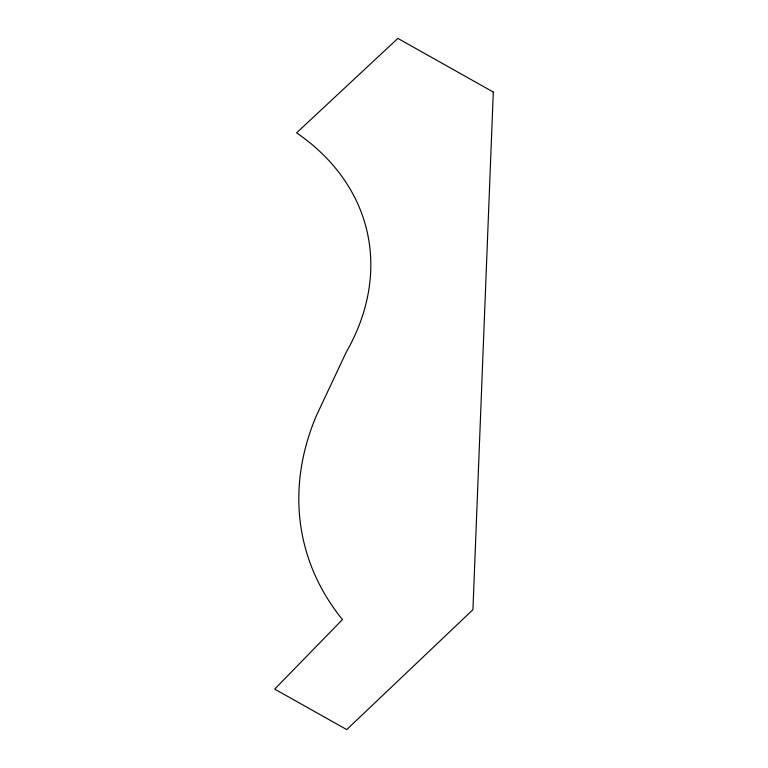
<?xml version="1.0" encoding="UTF-8"?>
<svg xmlns="http://www.w3.org/2000/svg" width="768" height="768" viewBox="0 0 768 768"><rect width="100%" height="100%" fill="white"/><g stroke="black" fill="none" stroke-linecap="round" stroke-linejoin="round"><path stroke-width="1.15" d="M493.296 92.054L472.925 609.686L346.733 729.6L274.704 689.107L342.47 619.574A345.677 253.219 -13.4 0 1 316.358 415.747L346.234 352.195A274.301 200.938 -13.4 0 0 296.592 132.845L397.862 38.4L493.296 92.054"/></g></svg>
